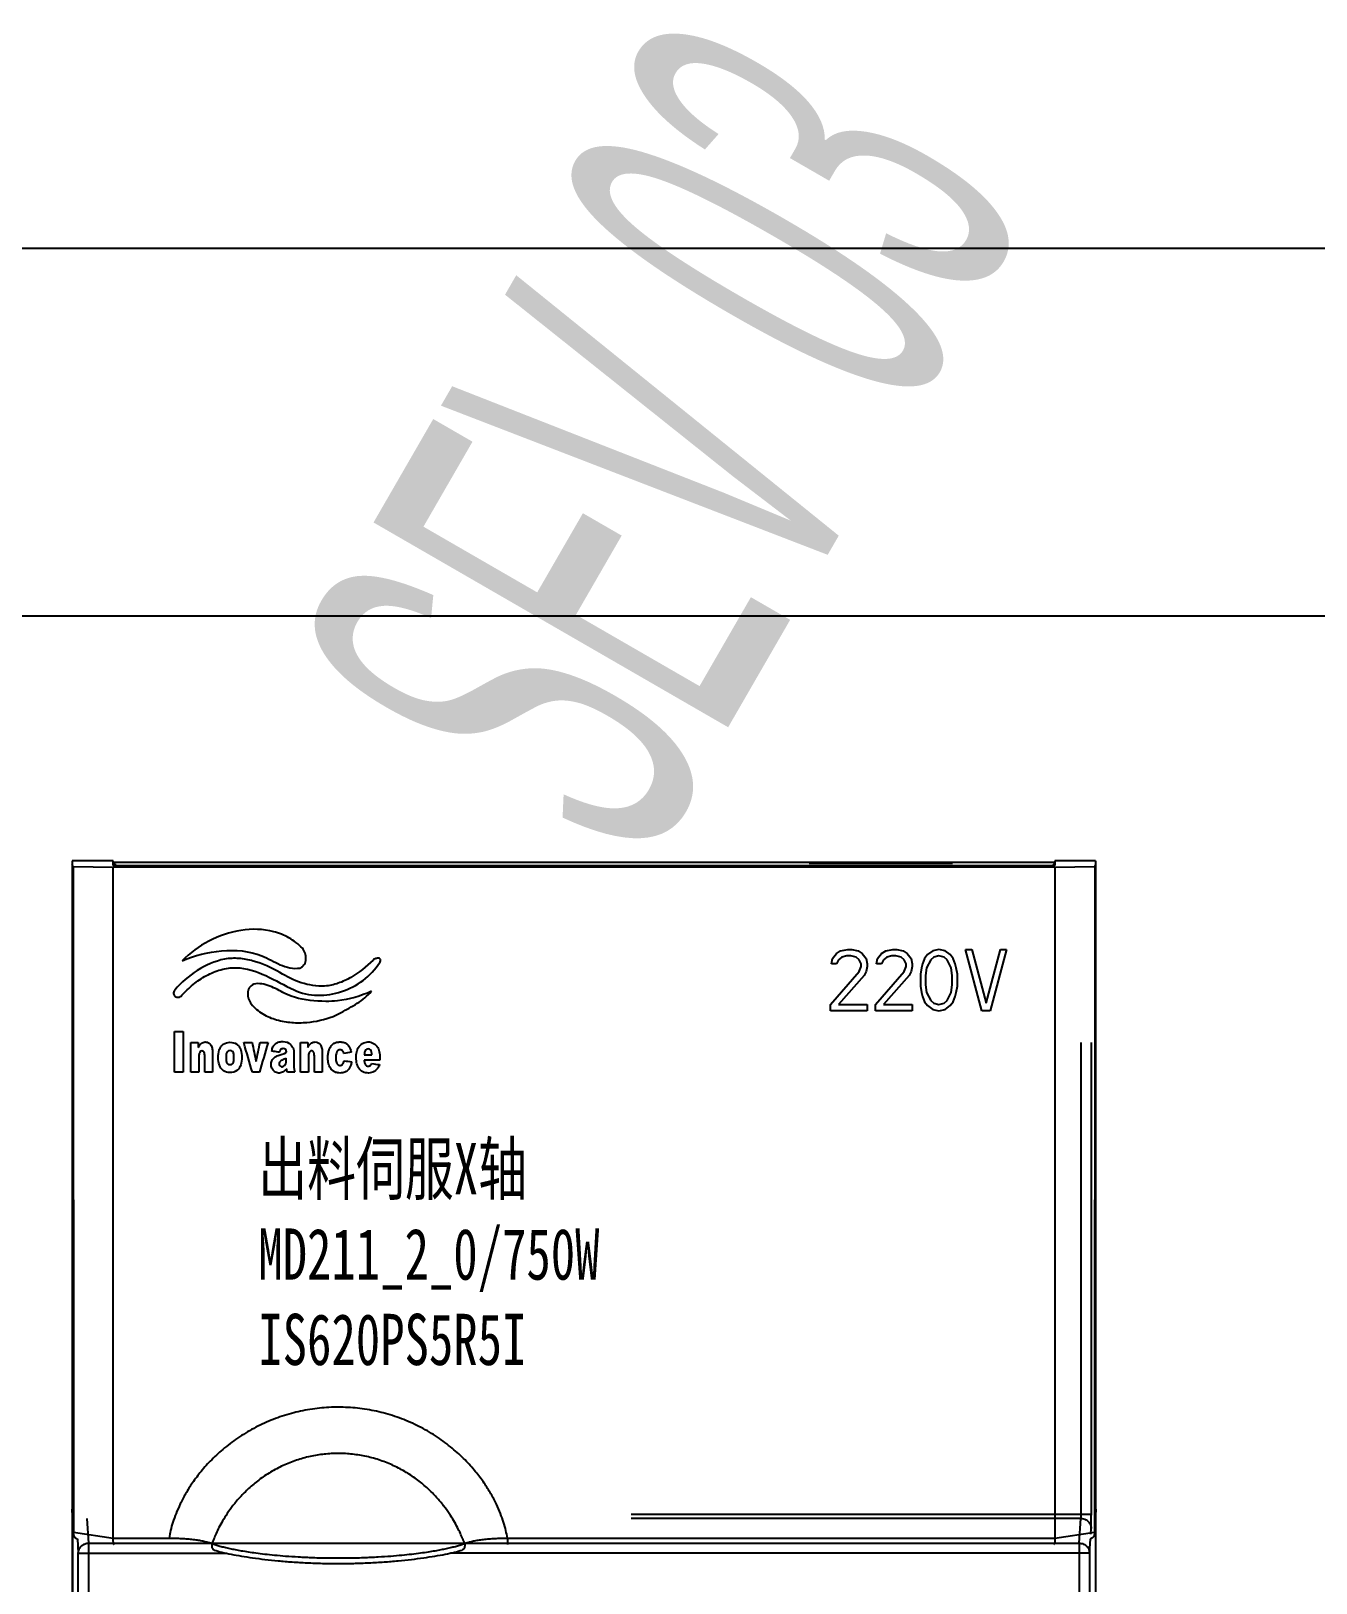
# Model space of a CAD drawing. Header units: millimetres. Extents: x -300 to 54435, y -106 to 60527.
# Drawn here: x 3595.4 to 3658.2, y 1690.8 to 1766.6 of the extents above; entities that cross this region are included whole.
import ezdxf

# ---------------------------------------------------------------- set-up
doc = ezdxf.new("R2010")
doc.units = ezdxf.units.MM
doc.layers.add('03___PRT_ALL_CURVES', color=7, linetype='Continuous')
doc.layers.add('20_ALL_FEATURES', color=7, linetype='Continuous')
doc.styles.get("Standard").update_dxf_attribs({"font": ''})
doc.styles.add('宋', font='', dxfattribs={"width": 0.7})
doc.styles.add('样式 8', font='arial.ttf', dxfattribs={"width": 0.6, "height": 2.5})
doc.styles.get('Standard').set_extended_font_data('SimSun')
doc.styles.get('宋').set_extended_font_data('SimSun')
doc.dimstyles.new('ISO-25', dxfattribs={"dimtxt": 3, "dimasz": 2.5, "dimexe": 1.25, "dimexo": 0.625, "dimtad": 1, "dimtxsty": 'Standard', "dimcen": 2.5, "dimadec": 0, "dimazin": 0, "dimtfac": 1, "dimtmove": 0, "dimatfit": 3, "dimfxl": 1, "dimarcsym": 0})

# ---------------------------------------------------------------- blocks, each defined once
blk = doc.blocks.new('*D83')
at = {"color": 0, "lineweight": -2, "transparency": 16777216}
for p, q in [((2011.126, 1738.941), (2011.126, 1736.81)), ((3877.738, 1738.941), (3877.738, 1736.81)), ((2013.626, 1738.06), (3875.238, 1738.06))]:
    blk.add_line(p, q, dxfattribs=at)
at = {"color": 0, "transparency": 16777216}
for points in [[(2013.626, 1738.477), (2013.626, 1737.644), (2011.126, 1738.06)], [(3875.238, 1738.477), (3875.238, 1737.644), (3877.738, 1738.06)]]:
    blk.add_solid(points, dxfattribs=at)
at = {"layer": 'Defpoints', "color": 0, "transparency": 16777216}
for p in [(2011.126, 1739.566), (3877.738, 1739.566), (3877.738, 1738.06)]:
    blk.add_point(p, dxfattribs=at)
at = {"color": 0, "transparency": 16777216, "insert": (2944.432, 1740.185), "char_height": 3, "attachment_point": 5}
blk.add_mtext('2000', dxfattribs=at)

msp = doc.modelspace()

# ---------------------------------------------------------------- linework, layer by layer
msp.add_line((3539.765, 1756.019), (3877.738, 1756.019))
at = {"color": 7, "linetype": 'Continuous'}
for p, q in [((3597.411, 1725.922), (3597.411, 1567.027)), ((3597.411, 1725.922), (3597.421, 1725.922)), ((3597.464, 1725.832), (3597.411, 1725.922)), ((3599.411, 1726.1), (3597.421, 1726.1)), ((3597.421, 1726.1), (3597.421, 1725.922)), ((3597.464, 1725.832), (3599.411, 1725.803)), ((3597.464, 1725.832), (3597.481, 1693.313)), ((3599.411, 1725.876), (3599.411, 1726.1)), ((3645.411, 1726.027), (3599.411, 1726.027)), ((3599.511, 1725.953), (3599.411, 1725.953)), ((3600.411, 1725.861), (3599.411, 1725.876)), ((3645.411, 1725.803), (3599.411, 1725.803)), ((3599.411, 1693.027), (3599.411, 1725.803)), ((3599.511, 1725.953), (3599.511, 1725.874)), ((3644.411, 1725.861), (3600.411, 1725.861)), ((3633.411, 1726.027), (3633.411, 1725.989)), ((3633.411, 1725.989), (3640.411, 1725.989)), ((3640.411, 1726.027), (3640.411, 1725.989)), ((3645.411, 1725.876), (3644.411, 1725.861)), ((3645.375, 1725.953), (3645.297, 1725.874)), ((3645.411, 1725.953), (3645.375, 1725.953)), ((3645.375, 1725.876), (3645.375, 1725.953)), ((3647.401, 1726.1), (3645.411, 1726.1)), ((3645.411, 1726.1), (3645.411, 1725.876)), ((3645.411, 1725.803), (3647.358, 1725.832)), ((3645.411, 1725.803), (3645.411, 1693.027)), ((3647.358, 1725.832), (3647.341, 1693.313)), ((3647.358, 1725.832), (3647.411, 1725.922)), ((3647.401, 1726.1), (3647.401, 1725.922)), ((3647.411, 1725.922), (3647.401, 1725.922)), ((3647.411, 1567.027), (3647.411, 1725.922)), ((3646.693, 1694.18), (3646.693, 1717.227)), ((3647.193, 1694.18), (3647.193, 1717.227)), ((3597.48, 1693.236), (3597.411, 1694.448)), ((3597.412, 1694.43), (3597.411, 1694.448)), ((3597.48, 1693.236), (3597.412, 1694.43)), ((3598.138, 1693.987), (3598.217, 1692.787)), ((3647.193, 1694.18), (3624.711, 1694.18)), ((3646.684, 1693.987), (3624.711, 1693.987)), ((3646.605, 1692.787), (3646.684, 1693.987)), ((3647.411, 1694.448), (3647.342, 1693.236)), ((3647.41, 1694.43), (3647.346, 1693.313)), ((3647.411, 1694.448), (3647.41, 1694.43)), ((3597.411, 1693.527), (3597.449, 1693.527)), ((3597.449, 1684.527), (3597.449, 1693.527)), ((3597.48, 1693.236), (3597.481, 1693.219)), ((3599.411, 1693.017), (3597.481, 1693.313)), ((3597.671, 1692.999), (3597.717, 1692.304)), ((3599.411, 1693.027), (3602.148, 1693.027)), ((3618.674, 1693.027), (3645.411, 1693.027)), ((3618.674, 1693.027), (3618.674, 1692.727)), ((3647.341, 1693.313), (3645.411, 1693.017)), ((3647.105, 1692.304), (3647.151, 1692.999)), ((3647.166, 1693.23), (3647.184, 1693.504)), ((3647.342, 1693.236), (3647.341, 1693.219)), ((3597.717, 1675.667), (3597.717, 1692.304)), ((3597.717, 1692.304), (3604.923, 1692.304)), ((3598.217, 1692.787), (3646.605, 1692.787)), ((3598.217, 1692.787), (3598.217, 1675.167)), ((3647.105, 1692.304), (3615.899, 1692.304)), ((3646.605, 1692.787), (3646.605, 1567.332)), ((3647.105, 1692.304), (3647.105, 1567.332))]:
    msp.add_line(p, q, dxfattribs=at)
for points, start_tangent, end_tangent in [([(3618.674, 1693.027), (3618.599, 1693.405), (3618.487, 1693.806), (3618.335, 1694.233), (3618.133, 1694.694), (3617.87, 1695.191), (3617.536, 1695.72), (3617.118, 1696.276), (3616.603, 1696.847), (3615.98, 1697.419), (3615.256, 1697.958), (3614.458, 1698.432), (3613.61, 1698.819), (3612.726, 1699.113), (3611.817, 1699.311), (3610.89, 1699.412), (3609.958, 1699.413), (3609.032, 1699.315), (3608.122, 1699.12), (3607.237, 1698.829), (3606.388, 1698.444), (3605.587, 1697.973), (3604.859, 1697.433), (3604.232, 1696.861), (3603.714, 1696.287), (3603.292, 1695.729), (3602.955, 1695.197), (3602.691, 1694.698), (3602.488, 1694.236), (3602.335, 1693.807), (3602.224, 1693.406), (3602.148, 1693.027)], (-0.158449, 0.987367), (-0.158453, -0.987366)), ([(3616.576, 1692.773), (3616.488, 1693.001), (3616.377, 1693.258), (3616.236, 1693.547), (3616.059, 1693.869), (3615.835, 1694.226), (3615.556, 1694.613), (3615.214, 1695.021), (3614.797, 1695.442), (3614.299, 1695.858), (3613.732, 1696.242), (3613.118, 1696.568), (3612.473, 1696.826), (3611.803, 1697.014), (3611.116, 1697.128), (3610.421, 1697.167), (3609.725, 1697.13), (3609.037, 1697.018), (3608.367, 1696.832), (3607.722, 1696.576), (3607.107, 1696.251), (3606.537, 1695.869), (3606.036, 1695.452), (3605.616, 1695.03), (3605.271, 1694.62), (3604.991, 1694.231), (3604.765, 1693.872), (3604.587, 1693.549), (3604.446, 1693.259), (3604.334, 1693.002), (3604.246, 1692.773)], (-0.336663, 0.941625), (-0.336661, -0.941626)), ([(3646.684, 1693.987), (3646.688, 1694.022), (3646.689, 1694.044), (3646.691, 1694.072), (3646.692, 1694.105), (3646.692, 1694.141), (3646.693, 1694.18)], (0.222501, 0.974932), (-0.000007, 1)), ([(3646.684, 1693.987), (3646.933, 1693.922), (3647.116, 1693.745), (3647.184, 1693.504)], (0.99999, -0.004364), (0.004676, -0.999989)), ([(3647.184, 1693.504), (3647.185, 1693.531), (3647.186, 1693.571), (3647.188, 1693.627), (3647.189, 1693.704), (3647.191, 1693.8), (3647.192, 1693.915), (3647.192, 1694.044), (3647.193, 1694.18)], (0.065022, 0.997884), (-0.000064, 1)), ([(3597.48, 1693.236), (3597.481, 1693.261)], (0.004788, 0.999989), (0.002955, 0.999996)), ([(3597.481, 1693.261), (3597.481, 1693.287), (3597.481, 1693.313)], (0.002955, 0.999996), (-0.000522, 1)), ([(3597.481, 1693.219), (3597.489, 1693.167), (3597.514, 1693.108), (3597.553, 1693.06), (3597.601, 1693.026), (3597.657, 1693.004), (3597.68, 1693)], (0.058249, -0.998302), (0.988517, -0.151107)), ([(3599.411, 1693.017), (3599.408, 1692.955), (3599.409, 1692.897), (3599.413, 1692.844), (3599.419, 1692.8), (3599.429, 1692.764), (3599.44, 1692.74), (3599.453, 1692.728), (3599.458, 1692.727)], (-0.064441, -0.997922), (0.992881, -0.119113)), ([(3599.411, 1693.017), (3599.411, 1693.02), (3599.411, 1693.023), (3599.411, 1693.027)], (0.064441, 0.997922), (0, 1)), ([(3602.148, 1693.027), (3602.402, 1693.027), (3602.68, 1693.02), (3602.969, 1693.004), (3603.252, 1692.977), (3603.515, 1692.943), (3603.751, 1692.902), (3603.953, 1692.857), (3604.118, 1692.813), (3604.246, 1692.773)], (0.999877, 0.015698), (0.946467, -0.3228)), ([(3616.576, 1692.773), (3616.704, 1692.813), (3616.87, 1692.858), (3617.072, 1692.902), (3617.308, 1692.943), (3617.571, 1692.978), (3617.853, 1693.004), (3618.142, 1693.02), (3618.421, 1693.027), (3618.674, 1693.027)], (0.946467, 0.322799), (0.999877, -0.015694)), ([(3645.411, 1693.017), (3645.414, 1692.955), (3645.413, 1692.897), (3645.409, 1692.844), (3645.403, 1692.8), (3645.393, 1692.764), (3645.382, 1692.74), (3645.369, 1692.728), (3645.364, 1692.727)], (0.064441, -0.997922), (-0.992805, -0.11974)), ([(3645.411, 1693.027), (3645.411, 1693.023), (3645.411, 1693.02), (3645.411, 1693.017)], (0, -1), (0.064441, -0.997922)), ([(3647.341, 1693.219), (3647.333, 1693.167), (3647.308, 1693.108), (3647.269, 1693.06), (3647.221, 1693.026), (3647.165, 1693.004), (3647.142, 1693)], (-0.058406, -0.998293), (-0.988508, -0.15117)), ([(3647.341, 1693.313), (3647.341, 1693.287), (3647.341, 1693.261)], (-0.000522, -1), (0.002955, -0.999996)), ([(3647.341, 1693.261), (3647.342, 1693.236)], (0.002955, -0.999996), (0.004788, -0.999989)), ([(3597.717, 1692.304), (3597.727, 1692.398), (3597.76, 1692.499), (3597.822, 1692.599), (3597.919, 1692.69), (3598.051, 1692.758), (3598.217, 1692.787)], (0.004676, 0.999989), (0.99999, 0.004364)), ([(3604.246, 1692.773), (3604.234, 1692.693), (3604.238, 1692.616), (3604.258, 1692.548), (3604.293, 1692.494), (3604.339, 1692.457), (3604.363, 1692.447)], (-0.245809, -0.969318), (0.95301, -0.30294)), ([(3604.246, 1692.773), (3604.427, 1692.709), (3604.634, 1692.645), (3604.866, 1692.584), (3605.116, 1692.526), (3605.383, 1692.471), (3605.676, 1692.417), (3606.01, 1692.363), (3606.391, 1692.309), (3606.819, 1692.256), (3607.301, 1692.205), (3607.843, 1692.158), (3608.458, 1692.117), (3609.17, 1692.083), (3609.986, 1692.064), (3610.84, 1692.064), (3611.655, 1692.083), (3612.367, 1692.117), (3612.981, 1692.158), (3613.522, 1692.205), (3614.004, 1692.256), (3614.432, 1692.309), (3614.812, 1692.363), (3615.147, 1692.417), (3615.44, 1692.471), (3615.706, 1692.526), (3615.957, 1692.584), (3616.188, 1692.645), (3616.395, 1692.709), (3616.576, 1692.773)], (0.933783, -0.35784), (0.933783, 0.35784)), ([(3604.363, 1692.447), (3604.728, 1692.347), (3605.179, 1692.247), (3605.681, 1692.156), (3606.229, 1692.071), (3606.826, 1691.994), (3607.471, 1691.926), (3608.161, 1691.869), (3608.887, 1691.826), (3609.638, 1691.8), (3610.402, 1691.791), (3611.166, 1691.799), (3611.919, 1691.826), (3612.647, 1691.868), (3613.34, 1691.925), (3613.987, 1691.993), (3614.585, 1692.07), (3615.135, 1692.155), (3615.638, 1692.246), (3616.091, 1692.346), (3616.459, 1692.447)], (0.953081, -0.302715), (0.953092, 0.302681)), ([(3616.576, 1692.773), (3616.588, 1692.693), (3616.584, 1692.616), (3616.564, 1692.548), (3616.529, 1692.494), (3616.483, 1692.457), (3616.459, 1692.447)], (0.245794, -0.969322), (-0.953033, -0.302868)), ([(3646.605, 1692.787), (3646.704, 1692.777), (3646.808, 1692.744), (3646.912, 1692.684), (3647.006, 1692.591), (3647.077, 1692.463), (3647.105, 1692.304)], (0.99999, -0.004364), (0.004676, -0.999989))]:
    msp.add_spline(points, degree=3, dxfattribs=dict(at, start_tangent=start_tangent, end_tangent=end_tangent))
at = {"layer": '03___PRT_ALL_CURVES', "color": 7, "linetype": 'Continuous'}
for p, q in [((3634.949, 1721.714), (3635.299, 1721.778)), ((3635.299, 1721.778), (3635.499, 1721.778)), ((3635.499, 1721.778), (3635.799, 1721.714)), ((3637.149, 1721.714), (3637.499, 1721.778)), ((3637.499, 1721.778), (3637.699, 1721.778)), ((3637.699, 1721.778), (3637.999, 1721.714)), ((3639.749, 1721.778), (3639.449, 1721.714)), ((3640.049, 1721.714), (3639.749, 1721.778)), ((3641.049, 1721.778), (3641.349, 1721.778)), ((3641.849, 1718.778), (3641.049, 1721.778)), ((3641.349, 1721.778), (3642.049, 1719.161)), ((3642.049, 1719.161), (3642.749, 1721.778)), ((3643.049, 1721.778), (3642.249, 1718.778)), ((3642.749, 1721.778), (3643.049, 1721.778)), ((3634.499, 1721.076), (3634.549, 1721.331)), ((3634.749, 1721.076), (3634.499, 1721.076)), ((3634.549, 1721.331), (3634.749, 1721.586)), ((3634.749, 1721.586), (3634.949, 1721.714)), ((3634.849, 1721.267), (3634.749, 1721.076)), ((3634.999, 1721.395), (3634.849, 1721.267)), ((3635.249, 1721.459), (3634.999, 1721.395)), ((3635.449, 1721.459), (3635.249, 1721.459)), ((3635.699, 1721.395), (3635.449, 1721.459)), ((3635.849, 1721.267), (3635.699, 1721.395)), ((3635.799, 1721.714), (3635.999, 1721.586)), ((3635.949, 1721.076), (3635.849, 1721.267)), ((3635.949, 1720.948), (3635.949, 1721.076)), ((3635.999, 1721.586), (3636.199, 1721.331)), ((3636.199, 1721.331), (3636.249, 1721.076)), ((3636.249, 1721.076), (3636.249, 1720.948)), ((3636.699, 1721.076), (3636.749, 1721.331)), ((3636.949, 1721.076), (3636.699, 1721.076)), ((3636.749, 1721.331), (3636.949, 1721.586)), ((3636.949, 1721.586), (3637.149, 1721.714)), ((3637.049, 1721.267), (3636.949, 1721.076)), ((3637.199, 1721.395), (3637.049, 1721.267)), ((3637.449, 1721.459), (3637.199, 1721.395)), ((3637.649, 1721.459), (3637.449, 1721.459)), ((3637.899, 1721.395), (3637.649, 1721.459)), ((3638.049, 1721.267), (3637.899, 1721.395)), ((3637.999, 1721.714), (3638.199, 1721.586)), ((3638.149, 1721.076), (3638.049, 1721.267)), ((3638.149, 1720.948), (3638.149, 1721.076)), ((3638.199, 1721.586), (3638.399, 1721.331)), ((3638.399, 1721.331), (3638.449, 1721.076)), ((3638.449, 1721.076), (3638.449, 1720.948)), ((3638.949, 1721.076), (3638.899, 1720.884)), ((3639.049, 1721.331), (3638.949, 1721.076)), ((3639.199, 1721.523), (3639.049, 1721.331)), ((3639.349, 1721.267), (3639.149, 1720.884)), ((3639.449, 1721.714), (3639.199, 1721.523)), ((3639.499, 1721.395), (3639.349, 1721.267)), ((3639.749, 1721.459), (3639.499, 1721.395)), ((3639.999, 1721.395), (3639.749, 1721.459)), ((3640.149, 1721.267), (3639.999, 1721.395)), ((3640.299, 1721.523), (3640.049, 1721.714)), ((3640.349, 1720.884), (3640.149, 1721.267)), ((3640.449, 1721.331), (3640.299, 1721.523)), ((3640.549, 1721.076), (3640.449, 1721.331)), ((3640.599, 1720.884), (3640.549, 1721.076)), ((3634.449, 1719.097), (3635.849, 1720.693)), ((3636.099, 1720.501), (3634.849, 1719.097)), ((3635.849, 1720.693), (3635.949, 1720.948)), ((3636.199, 1720.693), (3636.099, 1720.501)), ((3636.249, 1720.948), (3636.199, 1720.693)), ((3636.649, 1719.097), (3638.049, 1720.693)), ((3638.299, 1720.501), (3637.049, 1719.097)), ((3638.049, 1720.693), (3638.149, 1720.948)), ((3638.399, 1720.693), (3638.299, 1720.501)), ((3638.449, 1720.948), (3638.399, 1720.693)), ((3638.899, 1720.884), (3638.849, 1720.565)), ((3638.849, 1720.565), (3638.849, 1719.991)), ((3639.149, 1720.884), (3639.099, 1720.501)), ((3639.099, 1720.501), (3639.099, 1720.054)), ((3640.399, 1720.501), (3640.349, 1720.884)), ((3640.399, 1720.054), (3640.399, 1720.501)), ((3640.649, 1720.565), (3640.599, 1720.884)), ((3640.649, 1719.991), (3640.649, 1720.565)), ((3638.849, 1719.991), (3638.899, 1719.672)), ((3638.899, 1719.672), (3638.949, 1719.48)), ((3639.099, 1720.054), (3639.149, 1719.672)), ((3639.149, 1719.672), (3639.349, 1719.289)), ((3640.149, 1719.289), (3640.349, 1719.672)), ((3640.349, 1719.672), (3640.399, 1720.054)), ((3640.549, 1719.48), (3640.599, 1719.672)), ((3640.599, 1719.672), (3640.649, 1719.991)), ((3634.449, 1718.778), (3634.449, 1719.097)), ((3636.249, 1718.778), (3634.449, 1718.778)), ((3634.849, 1719.097), (3636.249, 1719.097)), ((3636.249, 1719.097), (3636.249, 1718.778)), ((3636.649, 1718.778), (3636.649, 1719.097)), ((3638.449, 1718.778), (3636.649, 1718.778)), ((3637.049, 1719.097), (3638.449, 1719.097)), ((3638.449, 1719.097), (3638.449, 1718.778)), ((3638.949, 1719.48), (3639.049, 1719.225)), ((3639.049, 1719.225), (3639.199, 1719.033)), ((3639.199, 1719.033), (3639.449, 1718.842)), ((3639.349, 1719.289), (3639.499, 1719.161)), ((3639.449, 1718.842), (3639.749, 1718.778)), ((3639.499, 1719.161), (3639.749, 1719.097)), ((3639.749, 1719.097), (3639.999, 1719.161)), ((3639.749, 1718.778), (3640.049, 1718.842)), ((3639.999, 1719.161), (3640.149, 1719.289)), ((3640.049, 1718.842), (3640.299, 1719.033)), ((3640.299, 1719.033), (3640.449, 1719.225)), ((3640.449, 1719.225), (3640.549, 1719.48)), ((3642.249, 1718.778), (3641.849, 1718.778))]:
    msp.add_line(p, q, dxfattribs=at)
at = {"layer": '20_ALL_FEATURES', "color": 7, "linetype": 'Continuous'}
for points, start_tangent, end_tangent in [([(3608.663, 1721.84, 48.994), (3607.999, 1722.342, 49.008), (3607.259, 1722.643, 49.017), (3605.66, 1722.709, 49.019), (3604.094, 1722.186, 49.004), (3602.791, 1721.221, 48.975)], (-0.709681, 0.704213, 0.020901), (-0.69443, -0.719243, -0.021347)), ([(3608.543, 1720.871, 48.965), (3608.67, 1720.948, 48.967), (3608.758, 1721.051, 48.97), (3608.832, 1721.312, 48.978), (3608.79, 1721.594, 48.986), (3608.663, 1721.84, 48.994)], (0.925982, 0.377402, 0.011201), (-0.614554, 0.788528, 0.023403)), ([(3604.857, 1721.308, 48.978), (3603.522, 1720.747, 48.961), (3602.43, 1719.793, 48.933)], (-0.974455, -0.224484, -0.006663), (-0.643609, -0.765018, -0.022705)), ([(3602.791, 1721.221, 48.975), (3604.712, 1721.709, 48.99), (3606.68, 1721.469, 48.982), (3607.134, 1721.253, 48.976), (3607.582, 1721.033, 48.97), (3608.046, 1720.881, 48.965), (3608.543, 1720.871, 48.965)], (0.907304, 0.42029, 0.012474), (0.986774, 0.162031, 0.004809)), ([(3607.565, 1720.653, 48.958), (3606.262, 1721.213, 48.975), (3605.566, 1721.336, 48.979), (3604.857, 1721.308, 48.978)], (-0.867538, 0.497152, 0.014755), (-0.986865, -0.161475, -0.004792)), ([(3608.251, 1719.8, 48.933), (3609.405, 1719.539, 48.925), (3610.571, 1719.717, 48.93), (3611.622, 1720.268, 48.947), (3612.431, 1721.128, 48.972)], (0.910828, -0.412604, -0.012246), (0.545673, 0.837629, 0.02486)), ([(3612.11, 1721.256, 48.976), (3611.033, 1720.415, 48.951), (3610.416, 1720.127, 48.943), (3609.748, 1719.986, 48.938)], (-0.72364, -0.689874, -0.020475), (-0.997096, -0.076127, -0.002259)), ([(3612.431, 1721.128, 48.972), (3612.475, 1721.219, 48.975), (3612.478, 1721.284, 48.977), (3612.447, 1721.327, 48.978), (3612.393, 1721.348, 48.979), (3612.323, 1721.349, 48.979), (3612.247, 1721.333, 48.978), (3612.11, 1721.256, 48.976)], (0.545673, 0.837629, 0.02486), (-0.72364, -0.689874, -0.020475)), ([(3602.777, 1719.537, 48.925), (3603.324, 1720.064, 48.941), (3603.97, 1720.497, 48.954), (3604.679, 1720.786, 48.962), (3605.416, 1720.886, 48.965), (3606.874, 1720.497, 48.954), (3608.251, 1719.8, 48.933)], (0.655413, 0.754938, 0.022406), (0.900227, -0.435229, -0.012917)), ([(3609.748, 1719.986, 48.938), (3608.607, 1720.15, 48.943), (3607.565, 1720.653, 48.958)], (-0.999078, -0.042916, -0.001274), (-0.839082, 0.543766, 0.016139)), ([(3602.43, 1719.793, 48.933), (3602.369, 1719.618, 48.928), (3602.449, 1719.485, 48.924), (3602.606, 1719.442, 48.922), (3602.777, 1719.537, 48.925)], (-0.643609, -0.765018, -0.022705), (0.655413, 0.754938, 0.022406)), ([(3606.281, 1720.083, 48.941), (3606.065, 1719.901, 48.936), (3605.992, 1719.642, 48.928), (3606.034, 1719.361, 48.92), (3606.162, 1719.115, 48.913)], (-0.920511, -0.390544, -0.011591), (0.606604, -0.794654, -0.023585)), ([(3607.801, 1719.629, 48.928), (3607.068, 1719.988, 48.939), (3606.681, 1720.095, 48.942), (3606.281, 1720.083, 48.941)], (-0.89622, 0.443414, 0.01316), (-0.976807, -0.214029, -0.006352)), ([(3609.805, 1719.242, 48.916), (3608.28, 1719.441, 48.922), (3607.801, 1719.629, 48.928)], (-0.999998, 0.00219, 0.000065), (-0.899181, 0.437385, 0.012981)), ([(3612.033, 1719.733, 48.931), (3610.38, 1719.267, 48.917), (3609.805, 1719.242, 48.916)], (-0.913157, -0.407428, -0.012092), (-0.999716, 0.023814, 0.000707)), ([(3610.55, 1718.698, 48.9), (3611.343, 1719.146, 48.914), (3612.033, 1719.733, 48.931)], (0.879947, 0.474863, 0.014094), (0.641014, 0.767191, 0.02277)), ([(3606.162, 1719.115, 48.913), (3606.726, 1718.633, 48.898), (3607.403, 1718.341, 48.89), (3608.14, 1718.211, 48.886), (3608.881, 1718.214, 48.886)], (0.640583, -0.767551, -0.02278), (0.996649, 0.081765, 0.002427)), ([(3608.881, 1718.214, 48.886), (3610.156, 1718.509, 48.895), (3610.55, 1718.698, 48.9)], (0.9953, 0.0968, 0.002873), (0.871745, 0.489745, 0.014535)), ([(3602.411, 1717.778, 48.873), (3602.839, 1717.778, 48.873)], (1, 0), (1, 0)), ([(3602.411, 1715.778, 48.814), (3602.411, 1717.778, 48.873)], (0, 0.99956, 0.029666), (0, 0.99956, 0.029666)), ([(3602.839, 1717.778, 48.873), (3602.839, 1715.778, 48.814)], (0, -0.99956, -0.029666), (0, -0.99956, -0.029666)), ([(3603.214, 1717.227, 48.857), (3603.572, 1717.227, 48.857)], (1, 0), (1, 0)), ([(3603.214, 1715.778, 48.814), (3603.214, 1717.227, 48.857)], (0, 0.99956, 0.029666), (0, 0.99956, 0.029666)), ([(3603.572, 1716.991, 48.85), (3603.692, 1717.156, 48.854), (3603.862, 1717.253, 48.857), (3604.052, 1717.225, 48.857), (3604.201, 1717.093, 48.853), (3604.262, 1716.902, 48.847), (3604.274, 1716.699, 48.841)], (0.44599, 0.894644, 0.026552), (0.042716, -0.998648, -0.029639)), ([(3603.572, 1717.227, 48.857), (3603.572, 1716.991, 48.85)], (0, -0.99956, -0.029666), (0, -0.99956, -0.029666)), ([(3604.55, 1716.498, 48.835), (3604.604, 1716.869, 48.846), (3604.68, 1717.024, 48.851), (3604.795, 1717.144, 48.854), (3605.125, 1717.244, 48.857), (3605.455, 1717.151, 48.854), (3605.569, 1717.033, 48.851), (3605.646, 1716.878, 48.846), (3605.701, 1716.507, 48.835)], (-0.0042, 0.999551, 0.029666), (0.003289, -0.999554, -0.029666)), ([(3606.217, 1715.778, 48.814), (3605.8, 1717.227, 48.857)], (-0.276553, 0.960576, 0.028509), (-0.276553, 0.960576, 0.028509)), ([(3605.8, 1717.227, 48.857), (3606.2, 1717.227, 48.857)], (1, 0), (1, 0)), ([(3606.2, 1717.227, 48.857), (3606.395, 1716.309, 48.829)], (0.207229, -0.977862, -0.029022), (0.207229, -0.977862, -0.029022)), ([(3606.395, 1716.309, 48.829), (3606.596, 1717.227, 48.857)], (0.213843, 0.976438, 0.02898), (0.213843, 0.976438, 0.02898)), ([(3606.983, 1717.227, 48.857), (3606.558, 1715.778, 48.814)], (-0.281868, -0.959031, -0.028463), (-0.281868, -0.959031, -0.028463)), ([(3606.596, 1717.227, 48.857), (3606.983, 1717.227, 48.857)], (1, 0), (1, 0)), ([(3607.172, 1716.814, 48.844), (3607.224, 1717.024, 48.851), (3607.349, 1717.173, 48.855), (3607.522, 1717.26, 48.858), (3607.718, 1717.284, 48.858), (3608.082, 1717.138, 48.854), (3608.202, 1716.966, 48.849), (3608.247, 1716.726, 48.842)], (0.034094, 0.998979, 0.029649), (0, -0.99956, -0.029666)), ([(3608.571, 1715.778, 48.814), (3608.571, 1717.227, 48.857)], (0, 0.99956, 0.029666), (0, 0.99956, 0.029666)), ([(3608.571, 1717.227, 48.857), (3608.929, 1717.227, 48.857)], (1, 0), (1, 0)), ([(3608.929, 1716.991, 48.85), (3609.01, 1717.115, 48.853), (3609.05, 1717.161, 48.855), (3609.091, 1717.197, 48.856), (3609.135, 1717.224, 48.857), (3609.182, 1717.244, 48.857), (3609.291, 1717.26, 48.858)], (0.484719, 0.874285, 0.025948), (1, 0)), ([(3608.929, 1717.227, 48.857), (3608.929, 1716.991, 48.85)], (0, -0.99956, -0.029666), (0, -0.99956, -0.029666)), ([(3609.291, 1717.26, 48.858), (3609.433, 1717.225, 48.857), (3609.541, 1717.122, 48.853)], (1, 0), (0.550527, -0.83445, -0.024766)), ([(3610.067, 1717.064, 48.852), (3610.135, 1717.139, 48.854), (3610.169, 1717.169, 48.855), (3610.204, 1717.193, 48.856), (3610.264, 1717.222, 48.856), (3610.332, 1717.243, 48.857), (3610.408, 1717.255, 48.857), (3610.449, 1717.259, 48.858), (3610.492, 1717.26, 48.858), (3610.552, 1717.258, 48.858), (3610.607, 1717.252, 48.857), (3610.708, 1717.228, 48.857), (3610.794, 1717.188, 48.855), (3610.866, 1717.133, 48.854)], (0.612139, 0.790402, 0.023459), (0.711957, -0.701914, -0.020832)), ([(3611.332, 1716.845, 48.845), (3611.392, 1716.975, 48.849), (3611.861, 1717.264, 48.858), (3612.135, 1717.191, 48.856), (3612.342, 1716.992, 48.85), (3612.431, 1716.718, 48.842), (3612.449, 1716.427, 48.833)], (0.32361, 0.945774, 0.02807), (0.029423, -0.999127, -0.029653)), ([(3603.888, 1716.575, 48.837), (3603.887, 1716.668, 48.84), (3603.861, 1716.756, 48.843), (3603.789, 1716.811, 48.844), (3603.704, 1716.812, 48.844), (3603.644, 1716.751, 48.842), (3603.612, 1716.658, 48.84), (3603.599, 1716.474, 48.834)], (0, 0.99956, 0.029666), (0, -0.99956, -0.029666)), ([(3603.599, 1716.474, 48.834), (3603.599, 1715.778, 48.814)], (0, -0.99956, -0.029666), (0, -0.99956, -0.029666)), ([(3603.888, 1715.778, 48.814), (3603.888, 1716.575, 48.837)], (0, 0.99956, 0.029666), (0, 0.99956, 0.029666)), ([(3604.274, 1716.699, 48.841), (3604.274, 1715.778, 48.814)], (0, -0.99956, -0.029666), (0, -0.99956, -0.029666)), ([(3605.701, 1716.507, 48.835), (3605.648, 1716.136, 48.824), (3605.573, 1715.981, 48.82), (3605.459, 1715.861, 48.816), (3605.13, 1715.762, 48.813), (3604.8, 1715.856, 48.816), (3604.685, 1715.974, 48.819), (3604.607, 1716.128, 48.824), (3604.55, 1716.498, 48.835)], (0.003289, -0.999554, -0.029666), (-0.0042, 0.999551, 0.029666)), ([(3604.935, 1716.5, 48.835), (3604.943, 1716.327, 48.83), (3604.998, 1716.199, 48.826), (3605.126, 1716.153, 48.825), (3605.253, 1716.197, 48.826), (3605.308, 1716.324, 48.83), (3605.316, 1716.435, 48.833)], (-0.002632, -0.999556, -0.029666), (0.007728, 0.99953, 0.029665)), ([(3605.316, 1716.435, 48.833), (3605.316, 1716.498, 48.835), (3605.308, 1716.671, 48.84), (3605.254, 1716.799, 48.844), (3605.127, 1716.844, 48.845), (3605, 1716.8, 48.844), (3604.944, 1716.672, 48.84), (3604.935, 1716.5, 48.835)], (0.007728, 0.99953, 0.029665), (-0.002632, -0.999556, -0.029666)), ([(3607.539, 1716.758, 48.843), (3607.481, 1716.766, 48.843), (3607.172, 1716.814, 48.844)], (-0.988597, 0.150517, 0.004467), (-0.988597, 0.150517, 0.004467)), ([(3607.206, 1716.403, 48.832), (3607.294, 1716.498, 48.835), (3607.476, 1716.601, 48.838), (3607.872, 1716.745, 48.842)], (0.571939, 0.819935, 0.024335), (0.828026, 0.560443, 0.016634)), ([(3607.872, 1716.466, 48.834), (3607.666, 1716.378, 48.831), (3607.527, 1716.218, 48.827), (3607.558, 1716.114, 48.824), (3607.641, 1716.052, 48.822), (3607.708, 1716.06, 48.822)], (-0.855315, -0.51788, -0.01537), (0.93821, 0.345915, 0.010267)), ([(3607.542, 1716.801, 48.844), (3607.539, 1716.758, 48.843)], (-0.226212, -0.973649, -0.028897), (0.046429, -0.998482, -0.029634)), ([(3607.872, 1716.745, 48.842), (3607.876, 1716.831, 48.845), (3607.846, 1716.889, 48.847), (3607.726, 1716.933, 48.848), (3607.657, 1716.919, 48.847), (3607.596, 1716.885, 48.846), (3607.553, 1716.831, 48.845), (3607.542, 1716.801, 48.844)], (0.245556, 0.968956, 0.028758), (-0.226212, -0.973649, -0.028897)), ([(3607.872, 1716.377, 48.831), (3607.872, 1716.466, 48.834)], (0, 0.99956, 0.029666), (0, 0.99956, 0.029666)), ([(3608.247, 1716.726, 48.842), (3608.247, 1716.086, 48.823)], (0, -0.99956, -0.029666), (0, -0.99956, -0.029666)), ([(3608.999, 1716.748, 48.842), (3608.966, 1716.641, 48.839), (3608.956, 1716.474, 48.834)], (-0.495771, -0.868071, -0.025764), (0, -0.99956, -0.029666)), ([(3608.956, 1716.474, 48.834), (3608.956, 1715.778, 48.814)], (0, -0.99956, -0.029666), (0, -0.99956, -0.029666)), ([(3609.245, 1716.575, 48.837), (3609.236, 1716.691, 48.841), (3609.225, 1716.734, 48.842), (3609.21, 1716.767, 48.843), (3609.191, 1716.792, 48.844), (3609.168, 1716.81, 48.844), (3609.142, 1716.821, 48.845), (3609.112, 1716.824, 48.845), (3609.079, 1716.819, 48.845), (3609.049, 1716.805, 48.844), (3608.999, 1716.748, 48.842)], (0, 0.99956, 0.029666), (-0.491563, -0.870459, -0.025835)), ([(3609.245, 1715.778, 48.814), (3609.245, 1716.575, 48.837)], (0, 0.99956, 0.029666), (0, 0.99956, 0.029666)), ([(3609.541, 1717.122, 48.853), (3609.608, 1716.948, 48.848), (3609.631, 1716.699, 48.841)], (0.548821, -0.835572, -0.024799), (0, -0.99956, -0.029666)), ([(3609.631, 1716.699, 48.841), (3609.631, 1715.778, 48.814)], (0, -0.99956, -0.029666), (0, -0.99956, -0.029666)), ([(3609.952, 1716.152, 48.825), (3609.933, 1716.222, 48.827), (3609.919, 1716.302, 48.829), (3609.911, 1716.394, 48.832), (3609.909, 1716.443, 48.833), (3609.908, 1716.495, 48.835), (3609.909, 1716.55, 48.837), (3609.911, 1716.603, 48.838), (3609.921, 1716.7, 48.841), (3609.938, 1716.789, 48.844), (3609.961, 1716.868, 48.846)], (-0.318454, 0.947521, 0.028122), (0.336156, 0.941392, 0.02794)), ([(3609.961, 1716.868, 48.846), (3609.982, 1716.921, 48.848), (3610.067, 1717.064, 48.852)], (0.334261, 0.942066, 0.02796), (0.612946, 0.789777, 0.02344)), ([(3610.503, 1716.879, 48.846), (3610.417, 1716.854, 48.846), (3610.381, 1716.823, 48.845), (3610.349, 1716.78, 48.843), (3610.305, 1716.656, 48.84), (3610.29, 1716.481, 48.834)], (-1, 0), (0, -0.99956, -0.029666)), ([(3610.29, 1716.481, 48.834), (3610.294, 1716.397, 48.832), (3610.349, 1716.209, 48.826)], (0, -0.99956, -0.029666), (0.532514, -0.846048, -0.02511)), ([(3610.686, 1716.692, 48.841), (3610.624, 1716.832, 48.845), (3610.571, 1716.867, 48.846), (3610.503, 1716.879, 48.846)], (-0.17892, 0.983431, 0.029188), (-1, 0)), ([(3611.047, 1716.761, 48.843), (3610.686, 1716.692, 48.841)], (-0.982039, -0.188593, -0.005597), (-0.982039, -0.188593, -0.005597)), ([(3610.866, 1717.133, 48.854), (3610.926, 1717.062, 48.852), (3611.047, 1716.761, 48.843)], (0.712802, -0.701057, -0.020807), (0.206721, -0.977969, -0.029025)), ([(3612.428, 1716.153, 48.825), (3612.28, 1715.907, 48.817), (3612.036, 1715.764, 48.813), (3611.747, 1715.756, 48.813), (3611.495, 1715.88, 48.817), (3611.291, 1716.411, 48.832), (3611.298, 1716.708, 48.841), (3611.332, 1716.845, 48.845)], (-0.283787, -0.958465, -0.028447), (0.32361, 0.945774, 0.02807)), ([(3612.059, 1716.631, 48.839), (3612.041, 1716.763, 48.843), (3611.986, 1716.877, 48.846), (3611.873, 1716.918, 48.847), (3611.758, 1716.876, 48.846), (3611.7, 1716.762, 48.843), (3611.681, 1716.631, 48.839)], (-0.113372, 0.993115, 0.029475), (-0.098388, -0.99471, -0.029522)), ([(3611.681, 1716.631, 48.839), (3612.059, 1716.631, 48.839)], (1, 0), (1, 0)), ([(3602.839, 1715.778, 48.814), (3602.411, 1715.778, 48.814)], (-1, 0), (-1, 0)), ([(3603.599, 1715.778, 48.814), (3603.214, 1715.778, 48.814)], (-1, 0), (-1, 0)), ([(3604.274, 1715.778, 48.814), (3603.888, 1715.778, 48.814)], (-1, 0), (-1, 0)), ([(3606.558, 1715.778, 48.814), (3606.217, 1715.778, 48.814)], (-1, 0), (-1, 0)), ([(3607.893, 1715.955, 48.819), (3607.545, 1715.742, 48.813), (3607.346, 1715.789, 48.814), (3607.195, 1715.93, 48.818), (3607.134, 1716.132, 48.824), (3607.169, 1716.339, 48.83), (3607.206, 1716.403, 48.832)], (-0.540513, -0.840965, -0.024959), (0.571939, 0.819935, 0.024335)), ([(3607.708, 1716.06, 48.822), (3607.743, 1716.077, 48.822), (3607.826, 1716.161, 48.825), (3607.864, 1716.265, 48.828), (3607.872, 1716.377, 48.831)], (0.93821, 0.345915, 0.010267), (0.013515, 0.999469, 0.029664)), ([(3607.935, 1715.778, 48.814), (3607.893, 1715.955, 48.819)], (-0.399526, 0.916318, 0.027196), (-0.078638, 0.996464, 0.029574)), ([(3608.295, 1715.778, 48.814), (3607.935, 1715.778, 48.814)], (-1, 0), (-1, 0)), ([(3608.247, 1716.086, 48.823), (3608.249, 1715.995, 48.82), (3608.252, 1715.958, 48.819), (3608.256, 1715.926, 48.818), (3608.262, 1715.895, 48.817), (3608.27, 1715.86, 48.816), (3608.295, 1715.778, 48.814)], (0, -0.99956, -0.029666), (0.320128, -0.946957, -0.028105)), ([(3608.956, 1715.778, 48.814), (3608.571, 1715.778, 48.814)], (-1, 0), (-1, 0)), ([(3609.631, 1715.778, 48.814), (3609.245, 1715.778, 48.814)], (-1, 0), (-1, 0)), ([(3610.519, 1715.744, 48.813), (3610.373, 1715.755, 48.813), (3610.31, 1715.768, 48.813), (3610.254, 1715.787, 48.814), (3610.203, 1715.812, 48.815), (3610.155, 1715.843, 48.816), (3610.111, 1715.881, 48.817), (3610.071, 1715.926, 48.818), (3610.003, 1716.031, 48.821), (3609.952, 1716.152, 48.825)], (-1, 0), (-0.314173, 0.948948, 0.028164)), ([(3610.349, 1716.209, 48.826), (3610.415, 1716.14, 48.824), (3610.454, 1716.122, 48.824), (3610.498, 1716.116, 48.824), (3610.534, 1716.12, 48.824), (3610.567, 1716.13, 48.824), (3610.625, 1716.172, 48.825), (3610.67, 1716.243, 48.827), (3610.702, 1716.344, 48.83)], (0.53236, -0.846145, -0.025113), (0.214958, 0.976193, 0.028973)), ([(3610.791, 1715.811, 48.815), (3610.734, 1715.781, 48.814), (3610.519, 1715.744, 48.813)], (-0.84917, -0.527888, -0.015667), (-1, 0)), ([(3610.702, 1716.344, 48.83), (3611.067, 1716.284, 48.829)], (0.986706, -0.162442, -0.004821), (0.986706, -0.162442, -0.004821)), ([(3611.067, 1716.284, 48.829), (3611.027, 1716.13, 48.824), (3610.968, 1715.998, 48.82), (3610.889, 1715.891, 48.817), (3610.791, 1715.811, 48.815)], (-0.178314, -0.98354, -0.029191), (-0.847882, -0.529952, -0.015729)), ([(3612.449, 1716.365, 48.831), (3611.68, 1716.365, 48.831)], (-1, 0), (-1, 0)), ([(3611.68, 1716.365, 48.831), (3611.71, 1716.209, 48.826), (3611.799, 1716.091, 48.823), (3611.945, 1716.093, 48.823), (3612.049, 1716.204, 48.826)], (0.044522, -0.998569, -0.029637), (0.275372, 0.960915, 0.028519)), ([(3612.049, 1716.204, 48.826), (3612.428, 1716.153, 48.825)], (0.991271, -0.131784, -0.003911), (0.991271, -0.131784, -0.003911)), ([(3612.449, 1716.427, 48.833), (3612.449, 1716.365, 48.831)], (0, -0.99956, -0.029666), (0, -0.99956, -0.029666))]:
    msp.add_spline(points, degree=3, dxfattribs=dict(at, start_tangent=start_tangent, end_tangent=end_tangent))

# ---------------------------------------------------------------- texts
at = {"lineweight": 0, "style": '样式 8', "width": 0.4}
msp.add_text('SEV 03', height=20, rotation=60, dxfattribs=at).set_placement((3625.27, 1725.378))
at = {"lineweight": 0, "insert": (3606.507, 1712.319), "char_height": 2.5, "width": 22.38818, "attachment_point": 1, "style": '宋'}
msp.add_mtext('出料伺服X轴\\PMD211_2_0/750W\\PIS620PS5R5I', dxfattribs=at)

# ---------------------------------------------------------------- dimensions: what is measured, and where the dimension line sits
dim = msp.add_linear_dim(base=(3877.738, 1738.06), p1=(2011.126, 1739.566), p2=(3877.738, 1739.566), text='2000', dimstyle='ISO-25')
dim.commit()
dim.dimension.update_dxf_attribs({"geometry": '*D83', "text_midpoint": (2944.432, 1740.185)})

doc.saveas('drawing.dxf')
